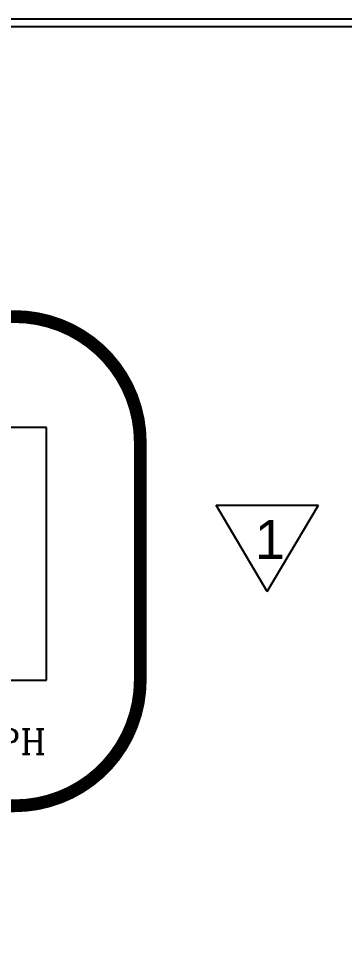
# Model space of a CAD drawing. Header units: inches. Extents: x 784 to 2184505, y 7 to 371504.
# Drawn here: x 192500 to 195421, y 338202 to 346620 of the extents above; entities that cross this region are included whole.
import ezdxf

# ---------------------------------------------------------------- set-up
doc = ezdxf.new("R2010")
doc.units = ezdxf.units.IN
doc.header["$MEASUREMENT"] = 0
doc.layers.add('DRG', color=2, linetype='Continuous')
doc.layers.add('SHEET', color=10, linetype='Continuous')
doc.styles.add('ROMANC', font='romanc.shx', dxfattribs={"height": 5})
doc.styles.get("Standard").update_dxf_attribs({"font": 'arial.ttf'})

# ---------------------------------------------------------------- blocks, each defined once
blk = doc.blocks.new('zw$161')
at = {"layer": 'DRG', "color": 7, "const_width": 179}
for points in [[(3146, 6947, 0.414214), (1381, 5183, 0.414214)], [(11497, 5183, 0.414214), (9732, 6947, 0.414214)], [(1381, 1854, 0.414214), (3146, 90, 0.414214)], [(9732, 90, 0.414214), (11497, 1854, 0.414214)]]:
    blk.add_lwpolyline(points, format="xyb", dxfattribs=at)
for points in [[(9732, 6947), (3146, 6947)], [(1381, 5183), (1381, 1854)], [(11497, 1854), (11497, 5183)], [(9732, 90), (3146, 90)]]:
    blk.add_lwpolyline(points, dxfattribs=at)

msp = doc.modelspace()

# ---------------------------------------------------------------- linework, layer by layer
for p, q in [((192748.2493, 342953.53625, 6066.45786), (187958.08995, 342953.53625, 6066.45786)), ((192748.2493, 340686.34422, 6066.45786), (192748.2493, 342953.53625, 6066.45786)), ((194269.80249, 342256.52255), (195189.22592, 342256.52255)), ((194729.5142, 341482.86137), (194269.80249, 342256.52255)), ((194729.5142, 341482.86137), (195189.22592, 342256.52255)), ((187958.08995, 340686.34422, 6066.45786), (192748.2493, 340686.34422, 6066.45786))]:
    msp.add_line(p, q)
at = {"color": 0, "ltscale": 20, "elevation": 6066.45786}
for points in [[(183838.83767, 346620.43372), (196834.51457, 346620.43372), (196834.51457, 329292.86452), (183838.83767, 329292.86452)], [(183908.14795, 346551.12345), (196765.2043, 346551.12345), (196765.2043, 329362.1748), (183908.14795, 329362.1748)]]:
    msp.add_lwpolyline(points, close=True, dxfattribs=at)

# ---------------------------------------------------------------- block references
at = {"linetype": 'Continuous', "xscale": 0.6400000000000001, "yscale": 0.6400000000000001, "zscale": 0.6400000000000001}
msp.add_blockref('zw$161', (186232.2989, 339503.01245, 6066.45786), dxfattribs=at)

# ---------------------------------------------------------------- texts
at = {"color": 7, "linetype": 'Continuous', "style": 'ROMANC'}
msp.add_text('TPH', height=223.597739, dxfattribs=at).set_placement((192121.27138, 340023.97146, 6066.45786))
at = {"layer": 'SHEET', "color": 0, "linetype": 'Continuous'}
msp.add_text('1', height=350, dxfattribs=at).set_placement((194618.13539, 341774.55795, 12132.91572))

doc.saveas('drawing.dxf')
